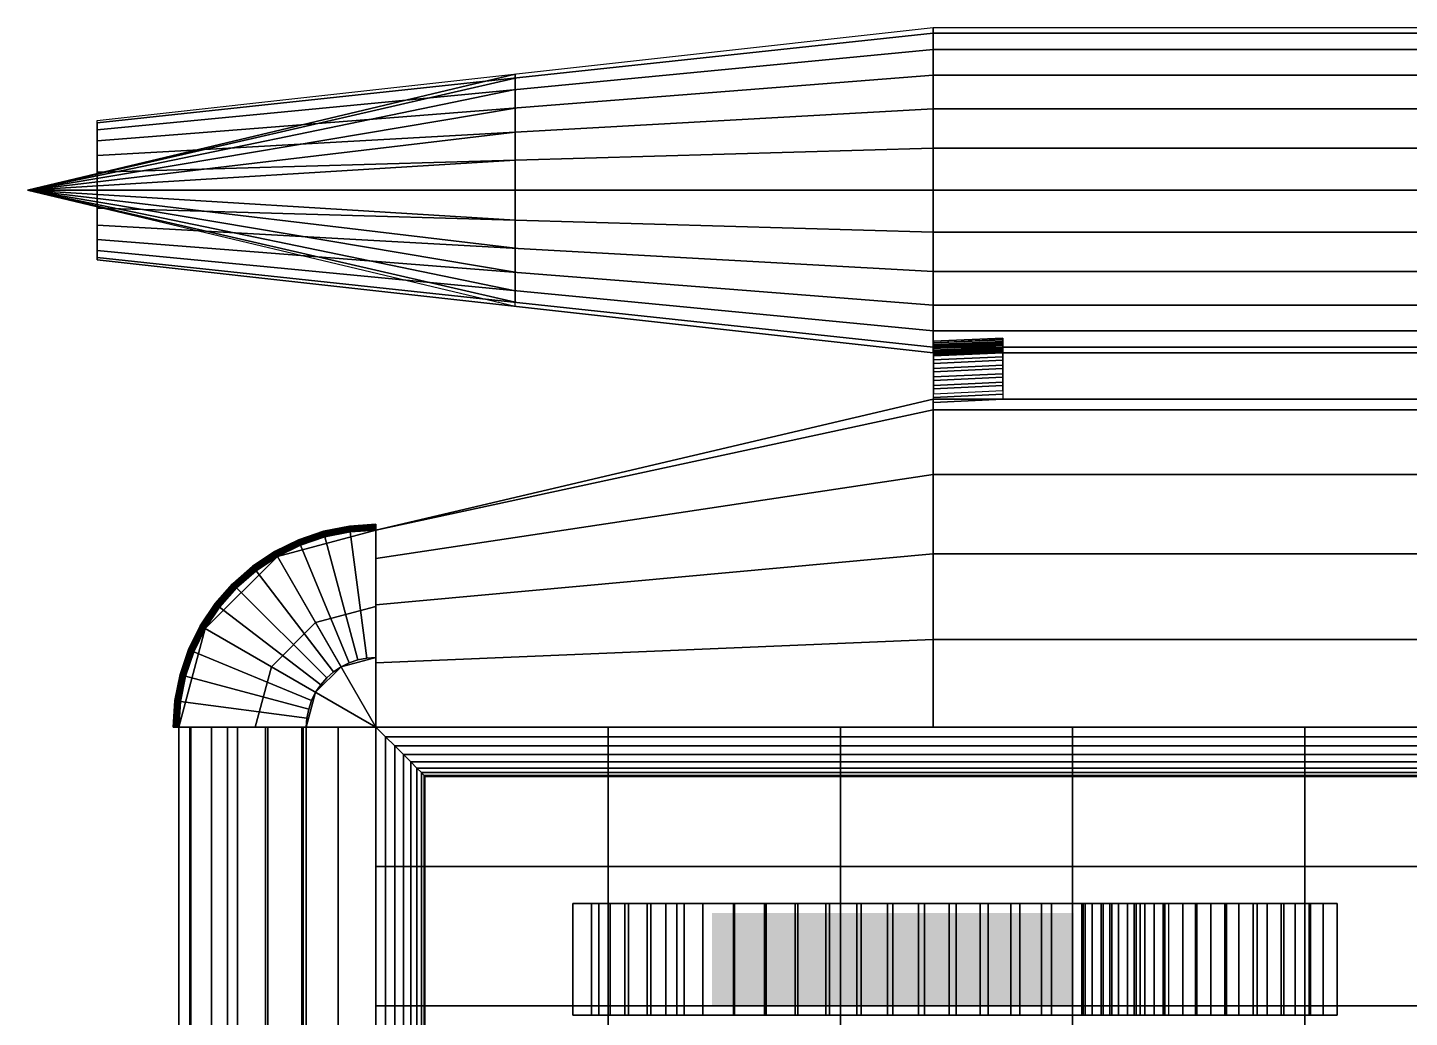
# Model space of a CAD drawing. Extents: x 21 to 175, y -6 to 102.
# Drawn here: x 21 to 80.5, y 59.5 to 102.1 of the extents above; entities that cross this region are included whole.
import ezdxf

# ---------------------------------------------------------------- set-up
doc = ezdxf.new("R2010")
doc.units = 0
for name, color, linetype in [('ARM', 10, 'CONTINUOUS'), ('BOTTOM', 5, 'CONTINUOUS'), ('CNR', 8, 'CONTINUOUS'), ('LIGHTS', 1, 'CONTINUOUS'), ('MENG1', 8, 'CONTINUOUS'), ('RAIL', 9, 'CONTINUOUS'), ('RBODY', 4, 'CONTINUOUS'), ('RBRACK', 10, 'CONTINUOUS'), ('RENG1', 1, 'CONTINUOUS'), ('RENG2', 8, 'CONTINUOUS'), ('RTBODY', 15, 'CONTINUOUS'), ('TOP', 5, 'CONTINUOUS')]:
    doc.layers.add(name, color=color, linetype=linetype)

msp = doc.modelspace()

# ---------------------------------------------------------------- linework, layer by layer
at = {"layer": 'ARM', "color": 1, "extrusion": (-2.23e-14, -1.06e-14, -1)}
msp.add_solid([(-66.049454, 63.999822, -10.443901), (-66.049454, 59.999822, -10.443901), (-50.473454, 63.999822, -10.443901), (-50.473454, 59.999822, -10.443901)], dxfattribs=at)
at = {"layer": 'ARM'}
for points, invisible_edges in [([(44.483939, 64.399822, 5.51737), (50.073454, 64.399822, 10.443901), (50.073454, 64.399822, 12.043901), (44.483939, 64.399822, 8.970432)], 1), ([(50.073454, 64.399822, 2.443901), (50.073454, 64.399822, 10.443901), (44.483939, 64.399822, 5.51737)], 3), ([(66.45086, 64.399822, 10.443901), (66.45086, 64.399822, 2.443901), (50.073454, 64.399822, 2.443901), (50.073454, 64.399822, 10.443901)], 5), ([(70.144011, 64.399822, 2.443901), (70.144011, 64.399822, 12.043901), (66.45086, 64.399822, 10.443901), (66.45086, 64.399822, 2.443901)], 5), ([(73.948435, 64.399822, 2.443901), (77.391936, 64.399822, 4.795976), (70.144011, 64.399822, 12.043901), (70.144011, 64.399822, 2.443901)], 4), ([(50.073454, 59.599822, 2.443901), (50.073454, 59.599822, 10.443901), (44.483939, 59.599822, 5.51737)], 3), ([(44.483939, 59.599822, 5.51737), (50.073454, 59.599822, 10.443901), (50.073454, 59.599822, 12.043901), (44.483939, 59.599822, 8.970432)], 1), ([(66.45086, 59.599822, 10.443901), (66.45086, 59.599822, 2.443901), (50.073454, 59.599822, 2.443901), (50.073454, 59.599822, 10.443901)], 5), ([(70.144011, 59.599822, 2.443901), (70.144011, 59.599822, 12.043901), (66.45086, 59.599822, 10.443901), (66.45086, 59.599822, 2.443901)], 5), ([(73.948435, 59.599822, 2.443901), (77.391936, 59.599822, 4.795976), (70.144011, 59.599822, 12.043901), (70.144011, 59.599822, 2.443901)], 4)]:
    msp.add_3dface(points, dxfattribs=dict(at, invisible_edges=invisible_edges))
at = {"layer": 'LIGHTS', "extrusion": (-2.4e-15, 1, 3.2e-15)}
msp.add_lwpolyline([(-33, 10.5), (-27.514719, 10.5, -0.414214), (-27.264719, 10.25), (-27.264719, 7.75, -0.414214), (-27.514719, 7.5), (-33, 7.5)], format="xyb", dxfattribs=at)

# ---------------------------------------------------------------- meshes
at = {"layer": 'ARM'}
mesh = msp.add_polymesh((2, 6), dxfattribs=at)
for k, corner in enumerate([(50.073454, 64.399822, 12.043901), (48.955551, 64.399822, 11.429207), (47.837648, 64.399822, 10.814513), (46.719745, 64.399822, 10.19982), (45.601842, 64.399822, 9.585126), (44.483939, 64.399822, 8.970432), (50.073454, 59.599822, 12.043901), (48.955551, 59.599822, 11.429207), (47.837648, 59.599822, 10.814513), (46.719745, 59.599822, 10.19982), (45.601842, 59.599822, 9.585126), (44.483939, 59.599822, 8.970432)]):
    mesh.set_mesh_vertex(divmod(k, 6), corner)
mesh = msp.add_polymesh((2, 6), dxfattribs=at)
for k, corner in enumerate([(44.483939, 59.599822, 8.970432), (44.483939, 59.599822, 8.27982), (44.483939, 59.599822, 7.589207), (44.483939, 59.599822, 6.898595), (44.483939, 59.599822, 6.207982), (44.483939, 59.599822, 5.51737), (44.483939, 64.399822, 8.970432), (44.483939, 64.399822, 8.27982), (44.483939, 64.399822, 7.589207), (44.483939, 64.399822, 6.898595), (44.483939, 64.399822, 6.207982), (44.483939, 64.399822, 5.51737)]):
    mesh.set_mesh_vertex(divmod(k, 6), corner)
mesh = msp.add_polymesh((2, 8), dxfattribs=at)
for k, corner in enumerate([(44.483939, 59.599822, 5.51737), (45.282441, 59.599822, 5.078303), (46.080944, 59.599822, 4.639236), (46.879446, 59.599822, 4.200169), (47.677948, 59.599822, 3.761102), (48.47645, 59.599822, 3.322035), (49.274952, 59.599822, 2.882968), (50.073454, 59.599822, 2.443901), (44.483939, 64.399822, 5.51737), (45.282441, 64.399822, 5.078303), (46.080944, 64.399822, 4.639236), (46.879446, 64.399822, 4.200169), (47.677948, 64.399822, 3.761102), (48.47645, 64.399822, 3.322035), (49.274952, 64.399822, 2.882968), (50.073454, 64.399822, 2.443901)]):
    mesh.set_mesh_vertex(divmod(k, 8), corner)
mesh = msp.add_polymesh((2, 13), dxfattribs=at)
for k, corner in enumerate([(50.073454, 59.599822, 10.443901), (51.438238, 59.599822, 10.443901), (52.803022, 59.599822, 10.443901), (54.167806, 59.599822, 10.443901), (55.53259, 59.599822, 10.443901), (56.897373, 59.599822, 10.443901), (58.262157, 59.599822, 10.443901), (59.626941, 59.599822, 10.443901), (60.991725, 59.599822, 10.443901), (62.356509, 59.599822, 10.443901), (63.721292, 59.599822, 10.443901), (65.086076, 59.599822, 10.443901), (66.45086, 59.599822, 10.443901), (50.073454, 64.399822, 10.443901), (51.438238, 64.399822, 10.443901), (52.803022, 64.399822, 10.443901), (54.167806, 64.399822, 10.443901), (55.53259, 64.399822, 10.443901), (56.897373, 64.399822, 10.443901), (58.262157, 64.399822, 10.443901), (59.626941, 64.399822, 10.443901), (60.991725, 64.399822, 10.443901), (62.356509, 64.399822, 10.443901), (63.721292, 64.399822, 10.443901), (65.086076, 64.399822, 10.443901), (66.45086, 64.399822, 10.443901)]):
    mesh.set_mesh_vertex(divmod(k, 13), corner)
mesh = msp.add_polymesh((2, 4), dxfattribs=at)
for k, corner in enumerate([(50.073454, 59.599822, 10.443901), (50.073454, 59.599822, 10.977234), (50.073454, 59.599822, 11.510568), (50.073454, 59.599822, 12.043901), (50.073454, 64.399822, 10.443901), (50.073454, 64.399822, 10.977234), (50.073454, 64.399822, 11.510568), (50.073454, 64.399822, 12.043901)]):
    mesh.set_mesh_vertex(divmod(k, 4), corner)
mesh = msp.add_polymesh((2, 19), dxfattribs=at)
for k, corner in enumerate([(50.073454, 59.599822, 2.443901), (51.399842, 59.599822, 2.443901), (52.72623, 59.599822, 2.443901), (54.052618, 59.599822, 2.443901), (55.379005, 59.599822, 2.443901), (56.705393, 59.599822, 2.443901), (58.031781, 59.599822, 2.443901), (59.358169, 59.599822, 2.443901), (60.684557, 59.599822, 2.443901), (62.010944, 59.599822, 2.443901), (63.337332, 59.599822, 2.443901), (64.66372, 59.599822, 2.443901), (65.990108, 59.599822, 2.443901), (67.316496, 59.599822, 2.443901), (68.642883, 59.599822, 2.443901), (69.969271, 59.599822, 2.443901), (71.295659, 59.599822, 2.443901), (72.622047, 59.599822, 2.443901), (73.948435, 59.599822, 2.443901), (50.073454, 64.399822, 2.443901), (51.399842, 64.399822, 2.443901), (52.72623, 64.399822, 2.443901), (54.052618, 64.399822, 2.443901), (55.379005, 64.399822, 2.443901), (56.705393, 64.399822, 2.443901), (58.031781, 64.399822, 2.443901), (59.358169, 64.399822, 2.443901), (60.684557, 64.399822, 2.443901), (62.010944, 64.399822, 2.443901), (63.337332, 64.399822, 2.443901), (64.66372, 64.399822, 2.443901), (65.990108, 64.399822, 2.443901), (67.316496, 64.399822, 2.443901), (68.642883, 64.399822, 2.443901), (69.969271, 64.399822, 2.443901), (71.295659, 64.399822, 2.443901), (72.622047, 64.399822, 2.443901), (73.948435, 64.399822, 2.443901)]):
    mesh.set_mesh_vertex(divmod(k, 19), corner)
at = {"layer": 'ARM', "color": 1}
mesh = msp.add_polymesh((2, 13), dxfattribs=at)
for k, corner in enumerate([(70.144011, 64.399822, 12.043901), (69.892549, 64.399822, 12.363911), (69.516183, 64.399822, 12.51879), (69.11232, 64.399822, 12.468454), (68.734604, 64.399822, 12.305148), (68.357007, 64.399822, 12.14156), (67.979411, 64.399822, 11.977972), (67.601814, 64.399822, 11.814384), (67.224217, 64.399822, 11.650796), (66.846744, 64.399822, 11.486929), (66.533805, 64.399822, 11.226721), (66.389384, 64.399822, 10.846219), (66.45086, 64.399822, 10.443901), (70.144011, 59.599822, 12.043901), (69.892549, 59.599822, 12.363911), (69.516183, 59.599822, 12.51879), (69.11232, 59.599822, 12.468454), (68.734604, 59.599822, 12.305148), (68.357007, 59.599822, 12.14156), (67.979411, 59.599822, 11.977972), (67.601814, 59.599822, 11.814384), (67.224217, 59.599822, 11.650796), (66.846744, 59.599822, 11.486929), (66.533805, 59.599822, 11.226721), (66.389384, 59.599822, 10.846219), (66.45086, 59.599822, 10.443901)]):
    mesh.set_mesh_vertex(divmod(k, 13), corner)
at = {"layer": 'ARM'}
mesh = msp.add_polymesh((2, 4), dxfattribs=at)
for k, corner in enumerate([(70.144011, 64.399822, 12.043901), (68.912961, 64.399822, 11.510568), (67.68191, 64.399822, 10.977234), (66.45086, 64.399822, 10.443901), (70.144011, 59.599822, 12.043901), (68.912961, 59.599822, 11.510568), (67.68191, 59.599822, 10.977234), (66.45086, 59.599822, 10.443901)]):
    mesh.set_mesh_vertex(divmod(k, 4), corner)
mesh = msp.add_polymesh((2, 13), dxfattribs=at)
for k, corner in enumerate([(70.144011, 64.399822, 12.043901), (70.748005, 64.399822, 11.439907), (71.351998, 64.399822, 10.835914), (71.955992, 64.399822, 10.23192), (72.559986, 64.399822, 9.627926), (73.16398, 64.399822, 9.023932), (73.767973, 64.399822, 8.419939), (74.371967, 64.399822, 7.815945), (74.975961, 64.399822, 7.211951), (75.579955, 64.399822, 6.607957), (76.183948, 64.399822, 6.003964), (76.787942, 64.399822, 5.39997), (77.391936, 64.399822, 4.795976), (70.144011, 59.599822, 12.043901), (70.748005, 59.599822, 11.439907), (71.351998, 59.599822, 10.835914), (71.955992, 59.599822, 10.23192), (72.559986, 59.599822, 9.627926), (73.16398, 59.599822, 9.023932), (73.767973, 59.599822, 8.419939), (74.371967, 59.599822, 7.815945), (74.975961, 59.599822, 7.211951), (75.579955, 59.599822, 6.607957), (76.183948, 59.599822, 6.003964), (76.787942, 59.599822, 5.39997), (77.391936, 59.599822, 4.795976)]):
    mesh.set_mesh_vertex(divmod(k, 13), corner)
mesh = msp.add_polymesh((2, 4), dxfattribs=at)
for k, corner in enumerate([(73.948435, 59.599822, 2.443901), (75.096268, 59.599822, 3.227926), (76.244102, 59.599822, 4.011951), (77.391936, 59.599822, 4.795976), (73.948435, 64.399822, 2.443901), (75.096268, 64.399822, 3.227926), (76.244102, 64.399822, 4.011951), (77.391936, 64.399822, 4.795976)]):
    mesh.set_mesh_vertex(divmod(k, 4), corner)
at = {"layer": 'BOTTOM'}
mesh = msp.add_polymesh((13, 9), dxfattribs=at)
for k, corner in enumerate([(156, 24), (156, 30), (156, 36), (156, 42), (156, 48), (156, 54), (156, 60), (156, 66), (156, 72), (146, 24), (146, 30), (146, 36), (146, 42), (146, 48), (146, 54), (146, 60), (146, 66), (146, 72), (136, 24), (136, 30), (136, 36), (136, 42), (136, 48), (136, 54), (136, 60), (136, 66), (136, 72), (126, 24), (126, 30), (126, 36), (126, 42), (126, 48), (126, 54), (126, 60), (126, 66), (126, 72), (116, 24), (116, 30), (116, 36), (116, 42), (116, 48), (116, 54), (116, 60), (116, 66), (116, 72), (106, 24), (106, 30), (106, 36), (106, 42), (106, 48), (106, 54), (106, 60), (106, 66), (106, 72), (96, 24), (96, 30), (96, 36), (96, 42), (96, 48), (96, 54), (96, 60), (96, 66), (96, 72), (86, 24), (86, 30), (86, 36), (86, 42), (86, 48), (86, 54), (86, 60), (86, 66), (86, 72), (76, 24), (76, 30), (76, 36), (76, 42), (76, 48), (76, 54), (76, 60), (76, 66), (76, 72), (66, 24), (66, 30), (66, 36), (66, 42), (66, 48), (66, 54), (66, 60), (66, 66), (66, 72), (56, 24), (56, 30), (56, 36), (56, 42), (56, 48), (56, 54), (56, 60), (56, 66), (56, 72), (46, 24), (46, 30), (46, 36), (46, 42), (46, 48), (46, 54), (46, 60), (46, 66), (46, 72), (36, 24), (36, 30), (36, 36), (36, 42), (36, 48), (36, 54), (36, 60), (36, 66), (36, 72)]):
    mesh.set_mesh_vertex(divmod(k, 9), corner)
at = {"layer": 'CNR'}
mesh = msp.add_polymesh((4, 10), dxfattribs=at)
for k, corner in enumerate([(36, 72, 18), (30.803848, 72, 16.348469), (27.514719, 72, 12), (27.514719, 72, 10.5), (33, 72, 10.5), (33, 72, 7.5), (27.514719, 72, 7.5), (27.514719, 72, 6), (30.803848, 72, 1.651531), (36, 72), (36, 72, 18), (31.5, 74.598076, 16.348469), (28.651531, 76.242641, 12), (28.651531, 76.242641, 10.5), (33.401924, 73.5, 10.5), (33.401924, 73.5, 7.5), (28.651531, 76.242641, 7.5), (28.651531, 76.242641, 6), (31.5, 74.598076, 1.651531), (36, 72), (36, 72, 18), (33.401924, 76.5, 16.348469), (31.757359, 79.348469, 12), (31.757359, 79.348469, 10.5), (34.5, 74.598076, 10.5), (34.5, 74.598076, 7.5), (31.757359, 79.348469, 7.5), (31.757359, 79.348469, 6), (33.401924, 76.5, 1.651531), (36, 72), (36, 72, 18), (36, 77.196152, 16.348469), (36, 80.485281, 12), (36, 80.485281, 10.5), (36, 75, 10.5), (36, 75, 7.5), (36, 80.485281, 7.5), (36, 80.485281, 6), (36, 77.196152, 1.651531), (36, 72)]):
    mesh.set_mesh_vertex(divmod(k, 10), corner)
at = {"layer": 'LIGHTS'}
mesh = msp.add_polymesh((5, 9), dxfattribs=at)
for k, corner in enumerate([(31.65819, 79.520235, 7.59781), (31.649106, 79.535969, 7.625), (31.641874, 79.548495, 7.654329), (31.636619, 79.557598, 7.685295), (31.633429, 79.563123, 7.717368), (31.632359, 79.564976, 7.75), (31.632359, 79.564976, 10.25), (31.633429, 79.563123, 10.282632), (31.636619, 79.557598, 10.314705), (32.676923, 80.022619, 7.59781), (32.66997, 80.039404, 7.625), (32.664435, 80.052766, 7.654329), (32.660412, 80.062478, 7.685295), (32.657971, 80.068372, 7.717368), (32.657153, 80.070348, 7.75), (32.657153, 80.070348, 10.25), (32.657971, 80.068372, 10.282632), (32.660412, 80.062478, 10.314705), (33.752514, 80.387733, 7.59781), (33.747812, 80.405281, 7.625), (33.744068, 80.419252, 7.654329), (33.741348, 80.429406, 7.685295), (33.739696, 80.435568, 7.717368), (33.739143, 80.437634, 7.75), (33.739143, 80.437634, 10.25), (33.739696, 80.435568, 10.282632), (33.741348, 80.429406, 10.314705), (34.86656, 80.60933, 7.59781), (34.864189, 80.627343, 7.625), (34.862301, 80.641683, 7.654329), (34.860929, 80.652104, 7.685295), (34.860096, 80.658429, 7.717368), (34.859817, 80.66055, 7.75), (34.859817, 80.66055, 10.25), (34.860096, 80.658429, 10.282632), (34.860929, 80.652104, 10.314705), (36, 80.68362, 7.59781), (36, 80.701788, 7.625), (36, 80.716251, 7.654329), (36, 80.726763, 7.685295), (36, 80.733143, 7.717368), (36, 80.735281, 7.75), (36, 80.735281, 10.25), (36, 80.733143, 10.282632), (36, 80.726763, 10.314705)]):
    mesh.set_mesh_vertex(divmod(k, 9), corner)
mesh = msp.add_polymesh((5, 9), dxfattribs=at)
for k, corner in enumerate([(31.636619, 79.557598, 10.314705), (31.641874, 79.548495, 10.345671), (31.649106, 79.535969, 10.375), (31.65819, 79.520235, 10.40219), (31.668971, 79.501562, 10.426777), (31.681264, 79.48027, 10.448338), (31.694859, 79.456722, 10.466506), (31.709524, 79.431323, 10.48097), (31.725007, 79.404505, 10.491481), (32.660412, 80.062478, 10.314705), (32.664435, 80.052766, 10.345671), (32.66997, 80.039404, 10.375), (32.676923, 80.022619, 10.40219), (32.685174, 80.002698, 10.426777), (32.694583, 79.979983, 10.448338), (32.704988, 79.954863, 10.466506), (32.716212, 79.927766, 10.48097), (32.728062, 79.899157, 10.491481), (33.741348, 80.429406, 10.314705), (33.744068, 80.419252, 10.345671), (33.747812, 80.405281, 10.375), (33.752514, 80.387733, 10.40219), (33.758094, 80.366906, 10.426777), (33.764458, 80.343157, 10.448338), (33.771495, 80.316893, 10.466506), (33.779086, 80.288563, 10.48097), (33.787101, 80.258652, 10.491481), (34.860929, 80.652104, 10.314705), (34.862301, 80.641683, 10.345671), (34.864189, 80.627343, 10.375), (34.86656, 80.60933, 10.40219), (34.869375, 80.587953, 10.426777), (34.872584, 80.563577, 10.448338), (34.876133, 80.536619, 10.466506), (34.879961, 80.507541, 10.48097), (34.884003, 80.47684, 10.491481), (36, 80.726763, 10.314705), (36, 80.716251, 10.345671), (36, 80.701788, 10.375), (36, 80.68362, 10.40219), (36, 80.662058, 10.426777), (36, 80.637472, 10.448338), (36, 80.610281, 10.466506), (36, 80.580952, 10.48097), (36, 80.549986, 10.491481)]):
    mesh.set_mesh_vertex(divmod(k, 9), corner)
mesh = msp.add_polymesh((5, 9), dxfattribs=at)
for k, corner in enumerate([(34.5, 74.598076, 7.5), (31.757359, 79.348469, 7.5), (31.741044, 79.376729, 7.502139), (31.725007, 79.404505, 7.508519), (31.709524, 79.431323, 7.51903), (31.694859, 79.456722, 7.533494), (31.681264, 79.48027, 7.551662), (31.668971, 79.501562, 7.573223), (31.65819, 79.520235, 7.59781), (34.85195, 74.771639, 7.5), (32.752823, 79.839378, 7.5), (32.740336, 79.869525, 7.502139), (32.728062, 79.899157, 7.508519), (32.716212, 79.927766, 7.51903), (32.704988, 79.954863, 7.533494), (32.694583, 79.979983, 7.551662), (32.685174, 80.002698, 7.573223), (32.676923, 80.022619, 7.59781), (35.223543, 74.897777, 7.5), (33.803848, 80.196152, 7.5), (33.795402, 80.227672, 7.502139), (33.787101, 80.258652, 7.508519), (33.779086, 80.288563, 7.51903), (33.771495, 80.316893, 7.533494), (33.764458, 80.343157, 7.551662), (33.758094, 80.366906, 7.573223), (33.752514, 80.387733, 7.59781), (35.608421, 74.974335, 7.5), (34.892449, 80.412689, 7.5), (34.888189, 80.445041, 7.502139), (34.884003, 80.47684, 7.508519), (34.879961, 80.507541, 7.51903), (34.876133, 80.536619, 7.533494), (34.872584, 80.563577, 7.551662), (34.869375, 80.587953, 7.573223), (34.86656, 80.60933, 7.59781), (36, 75, 7.5), (36, 80.485281, 7.5), (36, 80.517913, 7.502139), (36, 80.549986, 7.508519), (36, 80.580952, 7.51903), (36, 80.610281, 7.533494), (36, 80.637472, 7.551662), (36, 80.662058, 7.573223), (36, 80.68362, 7.59781)]):
    mesh.set_mesh_vertex(divmod(k, 9), corner)
mesh = msp.add_polymesh((5, 4), dxfattribs=at)
for k, corner in enumerate([(31.725007, 79.404505, 10.491481), (31.741044, 79.376729, 10.497861), (31.757359, 79.348469, 10.5), (34.5, 74.598076, 10.5), (32.728062, 79.899157, 10.491481), (32.740336, 79.869525, 10.497861), (32.752823, 79.839378, 10.5), (34.85195, 74.771639, 10.5), (33.787101, 80.258652, 10.491481), (33.795402, 80.227672, 10.497861), (33.803848, 80.196152, 10.5), (35.223543, 74.897777, 10.5), (34.884003, 80.47684, 10.491481), (34.888189, 80.445041, 10.497861), (34.892449, 80.412689, 10.5), (35.608421, 74.974335, 10.5), (36, 80.549986, 10.491481), (36, 80.517913, 10.497861), (36, 80.485281, 10.5), (36, 75, 10.5)]):
    mesh.set_mesh_vertex(divmod(k, 4), corner)
mesh = msp.add_polymesh((9, 9), dxfattribs=at)
for k, corner in enumerate([(27.31638, 72, 7.59781), (27.298212, 72, 7.625), (27.283749, 72, 7.654329), (27.273237, 72, 7.685295), (27.266857, 72, 7.717368), (27.264719, 72, 7.75), (27.264719, 72, 10.25), (27.266857, 72, 10.282632), (27.273237, 72, 10.314705), (27.39067, 73.13344, 7.59781), (27.372657, 73.135811, 7.625), (27.358317, 73.137699, 7.654329), (27.347896, 73.139071, 7.685295), (27.341571, 73.139904, 7.717368), (27.33945, 73.140183, 7.75), (27.33945, 73.140183, 10.25), (27.341571, 73.139904, 10.282632), (27.347896, 73.139071, 10.314705), (27.612267, 74.247486, 7.59781), (27.594719, 74.252188, 7.625), (27.580748, 74.255932, 7.654329), (27.570594, 74.258652, 7.685295), (27.564432, 74.260304, 7.717368), (27.562366, 74.260857, 7.75), (27.562366, 74.260857, 10.25), (27.564432, 74.260304, 10.282632), (27.570594, 74.258652, 10.314705), (27.977381, 75.323077, 7.59781), (27.960596, 75.33003, 7.625), (27.947234, 75.335565, 7.654329), (27.937522, 75.339588, 7.685295), (27.931628, 75.342029, 7.717368), (27.929652, 75.342847, 7.75), (27.929652, 75.342847, 10.25), (27.931628, 75.342029, 10.282632), (27.937522, 75.339588, 10.314705), (28.479765, 76.34181, 7.59781), (28.464031, 76.350894, 7.625), (28.451505, 76.358126, 7.654329), (28.442402, 76.363381, 7.685295), (28.436877, 76.366571, 7.717368), (28.435024, 76.367641, 7.75), (28.435024, 76.367641, 10.25), (28.436877, 76.366571, 10.282632), (28.442402, 76.363381, 10.314705), (29.110821, 77.286253, 7.59781), (29.096408, 77.297313, 7.625), (29.084933, 77.306118, 7.654329), (29.076594, 77.312517, 7.685295), (29.071532, 77.3164, 7.717368), (29.069835, 77.317702, 7.75), (29.069835, 77.317702, 10.25), (29.071532, 77.3164, 10.282632), (29.076594, 77.312517, 10.314705), (29.859754, 78.140246, 7.59781), (29.846907, 78.153093, 7.625), (29.83668, 78.16332, 7.654329), (29.829247, 78.170753, 7.685295), (29.824736, 78.175264, 7.717368), (29.823223, 78.176777, 7.75), (29.823223, 78.176777, 10.25), (29.824736, 78.175264, 10.282632), (29.829247, 78.170753, 10.314705), (30.713747, 78.889179, 7.59781), (30.702687, 78.903592, 7.625), (30.693882, 78.915067, 7.654329), (30.687483, 78.923406, 7.685295), (30.6836, 78.928468, 7.717368), (30.682298, 78.930165, 7.75), (30.682298, 78.930165, 10.25), (30.6836, 78.928468, 10.282632), (30.687483, 78.923406, 10.314705), (31.65819, 79.520235, 7.59781), (31.649106, 79.535969, 7.625), (31.641874, 79.548495, 7.654329), (31.636619, 79.557598, 7.685295), (31.633429, 79.563123, 7.717368), (31.632359, 79.564976, 7.75), (31.632359, 79.564976, 10.25), (31.633429, 79.563123, 10.282632), (31.636619, 79.557598, 10.314705)]):
    mesh.set_mesh_vertex(divmod(k, 9), corner)
mesh = msp.add_polymesh((9, 9), dxfattribs=at)
for k, corner in enumerate([(27.273237, 72, 10.314705), (27.283749, 72, 10.345671), (27.298212, 72, 10.375), (27.31638, 72, 10.40219), (27.337942, 72, 10.426777), (27.362528, 72, 10.448338), (27.389719, 72, 10.466506), (27.419048, 72, 10.48097), (27.450014, 72, 10.491481), (27.347896, 73.139071, 10.314705), (27.358317, 73.137699, 10.345671), (27.372657, 73.135811, 10.375), (27.39067, 73.13344, 10.40219), (27.412047, 73.130625, 10.426777), (27.436423, 73.127416, 10.448338), (27.463381, 73.123867, 10.466506), (27.492459, 73.120039, 10.48097), (27.52316, 73.115997, 10.491481), (27.570594, 74.258652, 10.314705), (27.580748, 74.255932, 10.345671), (27.594719, 74.252188, 10.375), (27.612267, 74.247486, 10.40219), (27.633094, 74.241906, 10.426777), (27.656843, 74.235542, 10.448338), (27.683107, 74.228505, 10.466506), (27.711437, 74.220914, 10.48097), (27.741348, 74.212899, 10.491481), (27.937522, 75.339588, 10.314705), (27.947234, 75.335565, 10.345671), (27.960596, 75.33003, 10.375), (27.977381, 75.323077, 10.40219), (27.997302, 75.314826, 10.426777), (28.020017, 75.305417, 10.448338), (28.045137, 75.295012, 10.466506), (28.072234, 75.283788, 10.48097), (28.100843, 75.271938, 10.491481), (28.442402, 76.363381, 10.314705), (28.451505, 76.358126, 10.345671), (28.464031, 76.350894, 10.375), (28.479765, 76.34181, 10.40219), (28.498438, 76.331029, 10.426777), (28.51973, 76.318736, 10.448338), (28.543278, 76.305141, 10.466506), (28.568677, 76.290476, 10.48097), (28.595495, 76.274993, 10.491481), (29.076594, 77.312517, 10.314705), (29.084933, 77.306118, 10.345671), (29.096408, 77.297313, 10.375), (29.110821, 77.286253, 10.40219), (29.127927, 77.273127, 10.426777), (29.147433, 77.25816, 10.448338), (29.169005, 77.241607, 10.466506), (29.192273, 77.223753, 10.48097), (29.21684, 77.204902, 10.491481), (29.829247, 78.170753, 10.314705), (29.83668, 78.16332, 10.345671), (29.846907, 78.153093, 10.375), (29.859754, 78.140246, 10.40219), (29.875, 78.125, 10.426777), (29.892385, 78.107615, 10.448338), (29.911612, 78.088388, 10.466506), (29.93235, 78.06765, 10.48097), (29.954247, 78.045753, 10.491481), (30.687483, 78.923406, 10.314705), (30.693882, 78.915067, 10.345671), (30.702687, 78.903592, 10.375), (30.713747, 78.889179, 10.40219), (30.726873, 78.872073, 10.426777), (30.74184, 78.852567, 10.448338), (30.758393, 78.830995, 10.466506), (30.776247, 78.807727, 10.48097), (30.795098, 78.78316, 10.491481), (31.636619, 79.557598, 10.314705), (31.641874, 79.548495, 10.345671), (31.649106, 79.535969, 10.375), (31.65819, 79.520235, 10.40219), (31.668971, 79.501562, 10.426777), (31.681264, 79.48027, 10.448338), (31.694859, 79.456722, 10.466506), (31.709524, 79.431323, 10.48097), (31.725007, 79.404505, 10.491481)]):
    mesh.set_mesh_vertex(divmod(k, 9), corner)
mesh = msp.add_polymesh((9, 9), dxfattribs=at)
for k, corner in enumerate([(33, 72, 7.5), (27.514719, 72, 7.5), (27.482087, 72, 7.502139), (27.450014, 72, 7.508519), (27.419048, 72, 7.51903), (27.389719, 72, 7.533494), (27.362528, 72, 7.551662), (27.337942, 72, 7.573223), (27.31638, 72, 7.59781), (33.025665, 72.391579, 7.5), (27.587311, 73.107551, 7.5), (27.554959, 73.111811, 7.502139), (27.52316, 73.115997, 7.508519), (27.492459, 73.120039, 7.51903), (27.463381, 73.123867, 7.533494), (27.436423, 73.127416, 7.551662), (27.412047, 73.130625, 7.573223), (27.39067, 73.13344, 7.59781), (33.102223, 72.776457, 7.5), (27.803848, 74.196152, 7.5), (27.772328, 74.204598, 7.502139), (27.741348, 74.212899, 7.508519), (27.711437, 74.220914, 7.51903), (27.683107, 74.228505, 7.533494), (27.656843, 74.235542, 7.551662), (27.633094, 74.241906, 7.573223), (27.612267, 74.247486, 7.59781), (33.228361, 73.14805, 7.5), (28.160622, 75.247177, 7.5), (28.130475, 75.259664, 7.502139), (28.100843, 75.271938, 7.508519), (28.072234, 75.283788, 7.51903), (28.045137, 75.295012, 7.533494), (28.020017, 75.305417, 7.551662), (27.997302, 75.314826, 7.573223), (27.977381, 75.323077, 7.59781), (33.401924, 73.5, 7.5), (28.651531, 76.242641, 7.5), (28.623271, 76.258956, 7.502139), (28.595495, 76.274993, 7.508519), (28.568677, 76.290476, 7.51903), (28.543278, 76.305141, 7.533494), (28.51973, 76.318736, 7.551662), (28.498438, 76.331029, 7.573223), (28.479765, 76.34181, 7.59781), (33.61994, 73.826284, 7.5), (29.268174, 77.165512, 7.5), (29.242285, 77.185377, 7.502139), (29.21684, 77.204902, 7.508519), (29.192273, 77.223753, 7.51903), (29.169005, 77.241607, 7.533494), (29.147433, 77.25816, 7.551662), (29.127927, 77.273127, 7.573223), (29.110821, 77.286253, 7.59781), (33.87868, 74.12132, 7.5), (30, 78, 7.5), (29.976926, 78.023074, 7.502139), (29.954247, 78.045753, 7.508519), (29.93235, 78.06765, 7.51903), (29.911612, 78.088388, 7.533494), (29.892385, 78.107615, 7.551662), (29.875, 78.125, 7.573223), (29.859754, 78.140246, 7.59781), (34.173716, 74.38006, 7.5), (30.834488, 78.731826, 7.5), (30.814623, 78.757715, 7.502139), (30.795098, 78.78316, 7.508519), (30.776247, 78.807727, 7.51903), (30.758393, 78.830995, 7.533494), (30.74184, 78.852567, 7.551662), (30.726873, 78.872073, 7.573223), (30.713747, 78.889179, 7.59781), (34.5, 74.598076, 7.5), (31.757359, 79.348469, 7.5), (31.741044, 79.376729, 7.502139), (31.725007, 79.404505, 7.508519), (31.709524, 79.431323, 7.51903), (31.694859, 79.456722, 7.533494), (31.681264, 79.48027, 7.551662), (31.668971, 79.501562, 7.573223), (31.65819, 79.520235, 7.59781)]):
    mesh.set_mesh_vertex(divmod(k, 9), corner)
mesh = msp.add_polymesh((9, 4), dxfattribs=at)
for k, corner in enumerate([(27.450014, 72, 10.491481), (27.482087, 72, 10.497861), (27.514719, 72, 10.5), (33, 72, 10.5), (27.52316, 73.115997, 10.491481), (27.554959, 73.111811, 10.497861), (27.587311, 73.107551, 10.5), (33.025665, 72.391579, 10.5), (27.741348, 74.212899, 10.491481), (27.772328, 74.204598, 10.497861), (27.803848, 74.196152, 10.5), (33.102223, 72.776457, 10.5), (28.100843, 75.271938, 10.491481), (28.130475, 75.259664, 10.497861), (28.160622, 75.247177, 10.5), (33.228361, 73.14805, 10.5), (28.595495, 76.274993, 10.491481), (28.623271, 76.258956, 10.497861), (28.651531, 76.242641, 10.5), (33.401924, 73.5, 10.5), (29.21684, 77.204902, 10.491481), (29.242285, 77.185377, 10.497861), (29.268174, 77.165512, 10.5), (33.61994, 73.826284, 10.5), (29.954247, 78.045753, 10.491481), (29.976926, 78.023074, 10.497861), (30, 78, 10.5), (33.87868, 74.12132, 10.5), (30.795098, 78.78316, 10.491481), (30.814623, 78.757715, 10.497861), (30.834488, 78.731826, 10.5), (34.173716, 74.38006, 10.5), (31.725007, 79.404505, 10.491481), (31.741044, 79.376729, 10.497861), (31.757359, 79.348469, 10.5), (34.5, 74.598076, 10.5)]):
    mesh.set_mesh_vertex(divmod(k, 4), corner)
at = {"layer": 'MENG1'}
mesh = msp.add_polymesh((2, 24), dxfattribs=dict(at, n_close=True))
for k, corner in enumerate([(120, 102.124491, 9), (120, 101.885971, 10.811733), (120, 101.186668, 12.5), (120, 100.074238, 13.949747), (120, 98.624491, 15.062178), (120, 96.936224, 15.761481), (120, 95.124491, 16), (120, 93.312757, 15.761481), (120, 91.624491, 15.062178), (120, 90.174743, 13.949747), (120, 89.062313, 12.5), (120, 88.36301, 10.811733), (120, 88.124491, 9), (120, 88.36301, 7.188267), (120, 89.062313, 5.5), (120, 90.174743, 4.050253), (120, 91.624491, 2.937822), (120, 93.312757, 2.238519), (120, 95.124491, 2), (120, 96.936224, 2.238519), (120, 98.624491, 2.937822), (120, 100.074238, 4.050253), (120, 101.186668, 5.5), (120, 101.885971, 7.188267), (60, 102.124491, 9), (60, 101.885971, 10.811733), (60, 101.186668, 12.5), (60, 100.074238, 13.949747), (60, 98.624491, 15.062178), (60, 96.936224, 15.761481), (60, 95.124491, 16), (60, 93.312757, 15.761481), (60, 91.624491, 15.062178), (60, 90.174743, 13.949747), (60, 89.062313, 12.5), (60, 88.36301, 10.811733), (60, 88.124491, 9), (60, 88.36301, 7.188267), (60, 89.062313, 5.5), (60, 90.174743, 4.050253), (60, 91.624491, 2.937822), (60, 93.312757, 2.238519), (60, 95.124491, 2), (60, 96.936224, 2.238519), (60, 98.624491, 2.937822), (60, 100.074238, 4.050253), (60, 101.186668, 5.5), (60, 101.885971, 7.188267)]):
    mesh.set_mesh_vertex(divmod(k, 24), corner)
at = {"layer": 'RAIL'}
mesh = msp.add_polymesh((2, 9), dxfattribs=at)
for k, corner in enumerate([(153.87868, 69.87868, 15), (153.91944, 69.91944, 15.585271), (154.040156, 70.040156, 16.14805), (154.236187, 70.236187, 16.666711), (154.5, 70.5, 17.12132), (154.821458, 70.821458, 17.494409), (155.188206, 71.188206, 17.771639), (155.586151, 71.586151, 17.942356), (156, 72, 18), (38.12132, 69.87868, 15), (38.08056, 69.91944, 15.585271), (37.959844, 70.040156, 16.14805), (37.763813, 70.236187, 16.666711), (37.5, 70.5, 17.12132), (37.178542, 70.821458, 17.494409), (36.811794, 71.188206, 17.771639), (36.413849, 71.586151, 17.942356), (36, 72, 18)]):
    mesh.set_mesh_vertex(divmod(k, 9), corner)
mesh = msp.add_polymesh((2, 9), dxfattribs=at)
for k, corner in enumerate([(36, 24, 18), (36.413849, 24.413849, 17.942356), (36.811794, 24.811794, 17.771639), (37.178542, 25.178542, 17.494409), (37.5, 25.5, 17.12132), (37.763813, 25.763813, 16.666711), (37.959844, 25.959844, 16.14805), (38.08056, 26.08056, 15.585271), (38.12132, 26.12132, 15), (36, 72, 18), (36.413849, 71.586151, 17.942356), (36.811794, 71.188206, 17.771639), (37.178542, 70.821458, 17.494409), (37.5, 70.5, 17.12132), (37.763813, 70.236187, 16.666711), (37.959844, 70.040156, 16.14805), (38.08056, 69.91944, 15.585271), (38.12132, 69.87868, 15)]):
    mesh.set_mesh_vertex(divmod(k, 9), corner)
at = {"layer": 'RBODY'}
mesh = msp.add_polymesh((2, 25), dxfattribs=at)
for k, corner in enumerate([(36, 72), (34.378575, 72, 0.147261), (32.810211, 72, 0.584226), (31.346233, 72, 1.296595), (30.034547, 72, 2.261056), (28.918079, 72, 3.446047), (28.033365, 72, 4.812789), (27.514719, 72, 6.33365), (27.978695, 72, 7.5), (29.609021, 72, 7.5), (31.239347, 72, 7.5), (32.869674, 72, 7.5), (33, 72, 9), (32.869674, 72, 10.5), (31.239347, 72, 10.5), (29.609021, 72, 10.5), (27.978695, 72, 10.5), (27.514719, 72, 11.66635), (28.033365, 72, 13.187211), (28.918079, 72, 14.553953), (30.034547, 72, 15.738944), (31.346233, 72, 16.703405), (32.810211, 72, 17.415774), (34.378575, 72, 17.852739), (36, 72, 18), (36, 24), (34.378575, 24, 0.147261), (32.810211, 24, 0.584226), (31.346233, 24, 1.296595), (30.034547, 24, 2.261056), (28.918079, 24, 3.446047), (28.033365, 24, 4.812789), (27.514719, 24, 6.33365), (27.978695, 24, 7.5), (29.609021, 24, 7.5), (31.239347, 24, 7.5), (32.869674, 24, 7.5), (33, 24, 9), (32.869674, 24, 10.5), (31.239347, 24, 10.5), (29.609021, 24, 10.5), (27.978695, 24, 10.5), (27.514719, 24, 11.66635), (28.033365, 24, 13.187211), (28.918079, 24, 14.553953), (30.034547, 24, 15.738944), (31.346233, 24, 16.703405), (32.810211, 24, 17.415774), (34.378575, 24, 17.852739), (36, 24, 18)]):
    mesh.set_mesh_vertex(divmod(k, 25), corner)
at = {"layer": 'RBRACK'}
mesh = msp.add_polymesh((2, 48), dxfattribs=dict(at, n_close=True))
for k, corner in enumerate([(63, 86.49015, 6), (63, 86.855809, 6), (63, 87.221468, 6), (63, 87.587128, 6), (63, 87.952787, 6), (63, 88.318446, 6), (63, 88.684105, 6), (63, 88.696916, 6.227585), (63, 88.560926, 6.566972), (63, 88.442843, 6.912996), (63, 88.342988, 7.264713), (63, 88.261633, 7.621165), (63, 88.199001, 7.981378), (63, 88.155262, 8.34437), (63, 88.130536, 8.709151), (63, 88.124889, 9.074725), (63, 88.138339, 9.440095), (63, 88.170847, 9.804264), (63, 88.222325, 10.16624), (63, 88.292633, 10.525034), (63, 88.381579, 10.879667), (63, 88.488921, 11.229173), (63, 88.614364, 11.572597), (63, 88.757568, 11.909003), (63, 88.534653, 12), (63, 88.168994, 12), (63, 87.803335, 12), (63, 87.437676, 12), (63, 87.072016, 12), (63, 86.706357, 12), (63, 86.340698, 12), (63, 86.124491, 11.850548), (63, 86.124491, 11.484889), (63, 86.124491, 11.119229), (63, 86.124491, 10.75357), (63, 86.124491, 10.387911), (63, 86.124491, 10.022252), (63, 86.124491, 9.656592), (63, 86.124491, 9.290933), (63, 86.124491, 8.925274), (63, 86.124491, 8.559615), (63, 86.124491, 8.193955), (63, 86.124491, 7.828296), (63, 86.124491, 7.462637), (63, 86.124491, 7.096978), (63, 86.124491, 6.731318), (63, 86.124491, 6.365659), (63, 86.124491, 6), (60.003307, 86.349325, 6), (60.003307, 86.714984, 6), (60.003307, 87.080643, 6), (60.003307, 87.446303, 6), (60.003307, 87.811962, 6), (60.003307, 88.177621, 6), (60.003307, 88.54328, 6), (60.003307, 88.556091, 6.227585), (60.003307, 88.420102, 6.566972), (60.003307, 88.302018, 6.912996), (60.003307, 88.202163, 7.264713), (60.003307, 88.120808, 7.621165), (60.003307, 88.058176, 7.981378), (60.003307, 88.014437, 8.34437), (60.003307, 87.989711, 8.709151), (60.003307, 87.984065, 9.074725), (60.003307, 87.997514, 9.440095), (60.003307, 88.030022, 9.804264), (60.003307, 88.0815, 10.16624), (60.003307, 88.151809, 10.525034), (60.003307, 88.240755, 10.879667), (60.003307, 88.348096, 11.229173), (60.003307, 88.473539, 11.572597), (60.003307, 88.616743, 11.909003), (60.003307, 88.393828, 12), (60.003307, 88.028169, 12), (60.003307, 87.66251, 12), (60.003307, 87.296851, 12), (60.003307, 86.931191, 12), (60.003307, 86.565532, 12), (60.003307, 86.199873, 12), (60.003307, 85.983666, 11.850548), (60.003307, 85.983666, 11.484889), (60.003307, 85.983666, 11.119229), (60.003307, 85.983666, 10.75357), (60.003307, 85.983666, 10.387911), (60.003307, 85.983666, 10.022252), (60.003307, 85.983666, 9.656592), (60.003307, 85.983666, 9.290933), (60.003307, 85.983666, 8.925274), (60.003307, 85.983666, 8.559615), (60.003307, 85.983666, 8.193955), (60.003307, 85.983666, 7.828296), (60.003307, 85.983666, 7.462637), (60.003307, 85.983666, 7.096978), (60.003307, 85.983666, 6.731318), (60.003307, 85.983666, 6.365659), (60.003307, 85.983666, 6)]):
    mesh.set_mesh_vertex(divmod(k, 48), corner)
at = {"layer": 'RENG1'}
mesh = msp.add_polymesh((2, 24), dxfattribs=dict(at, n_close=True))
for k, corner in enumerate([(42, 90.124491, 9), (42, 90.294861, 10.294095), (42, 90.794363, 11.5), (42, 91.588957, 12.535534), (42, 92.624491, 13.330127), (42, 93.830395, 13.829629), (42, 95.124491, 14), (42, 96.418586, 13.829629), (42, 97.624491, 13.330127), (42, 98.660024, 12.535534), (42, 99.454618, 11.5), (42, 99.95412, 10.294095), (42, 100.124491, 9), (42, 99.95412, 7.705905), (42, 99.454618, 6.5), (42, 98.660024, 5.464466), (42, 97.624491, 4.669873), (42, 96.418586, 4.170371), (42, 95.124491, 4), (42, 93.830395, 4.170371), (42, 92.624491, 4.669873), (42, 91.588957, 5.464466), (42, 90.794363, 6.5), (42, 90.294861, 7.705905), (21, 95.124491, 9), (21, 95.124491, 9), (21, 95.124491, 9), (21, 95.124491, 9), (21, 95.124491, 9), (21, 95.124491, 9), (21, 95.124491, 9), (21, 95.124491, 9), (21, 95.124491, 9), (21, 95.124491, 9), (21, 95.124491, 9), (21, 95.124491, 9), (21, 95.124491, 9), (21, 95.124491, 9), (21, 95.124491, 9), (21, 95.124491, 9), (21, 95.124491, 9), (21, 95.124491, 9), (21, 95.124491, 9), (21, 95.124491, 9), (21, 95.124491, 9), (21, 95.124491, 9), (21, 95.124491, 9), (21, 95.124491, 9)]):
    mesh.set_mesh_vertex(divmod(k, 24), corner)
at = {"layer": 'RENG2'}
mesh = msp.add_polymesh((2, 24), dxfattribs=dict(at, n_close=True))
for k, corner in enumerate([(60, 102.124491, 9), (60, 101.885971, 10.811733), (60, 101.186668, 12.5), (60, 100.074238, 13.949747), (60, 98.624491, 15.062178), (60, 96.936224, 15.761481), (60, 95.124491, 16), (60, 93.312757, 15.761481), (60, 91.624491, 15.062178), (60, 90.174743, 13.949747), (60, 89.062313, 12.5), (60, 88.36301, 10.811733), (60, 88.124491, 9), (60, 88.36301, 7.188267), (60, 89.062313, 5.5), (60, 90.174743, 4.050253), (60, 91.624491, 2.937822), (60, 93.312757, 2.238519), (60, 95.124491, 2), (60, 96.936224, 2.238519), (60, 98.624491, 2.937822), (60, 100.074238, 4.050253), (60, 101.186668, 5.5), (60, 101.885971, 7.188267), (24, 98.124491, 9), (24, 98.022268, 9.776457), (24, 97.722567, 10.5), (24, 97.245811, 11.12132), (24, 96.624491, 11.598076), (24, 95.900948, 11.897777), (24, 95.124491, 12), (24, 94.348033, 11.897777), (24, 93.624491, 11.598076), (24, 93.00317, 11.12132), (24, 92.526414, 10.5), (24, 92.226713, 9.776457), (24, 92.124491, 9), (24, 92.226713, 8.223543), (24, 92.526414, 7.5), (24, 93.00317, 6.87868), (24, 93.624491, 6.401924), (24, 94.348033, 6.102223), (24, 95.124491, 6), (24, 95.900948, 6.102223), (24, 96.624491, 6.401924), (24, 97.245811, 6.87868), (24, 97.722567, 7.5), (24, 98.022268, 8.223543)]):
    mesh.set_mesh_vertex(divmod(k, 24), corner)
at = {"layer": 'RTBODY'}
mesh = msp.add_polymesh((2, 11), dxfattribs=at)
for k, corner in enumerate([(60, 72), (60, 75.779399, 0.288311), (60, 79.464878, 1.16789), (60, 82.878607, 2.80465), (60, 85.663556, 5.353722), (60, 86.124491, 9), (60, 85.663556, 12.646278), (60, 82.878607, 15.19535), (60, 79.464878, 16.83211), (60, 75.779399, 17.711689), (60, 72, 18), (36, 72), (36, 74.770017, 0.436881), (36, 77.271108, 1.70511), (36, 79.260455, 3.681561), (36, 80.485281, 6.184273), (36, 80.485281, 9), (36, 80.485281, 11.815727), (36, 79.260455, 14.318439), (36, 77.271108, 16.29489), (36, 74.770017, 17.563119), (36, 72, 18)]):
    mesh.set_mesh_vertex(divmod(k, 11), corner)
mesh = msp.add_polymesh((2, 11), dxfattribs=at)
for k, corner in enumerate([(156, 72), (156, 75.779399, 0.288311), (156, 79.464878, 1.16789), (156, 82.878607, 2.80465), (156, 85.663556, 5.353722), (156, 86.124491, 9), (156, 85.663556, 12.646278), (156, 82.878607, 15.19535), (156, 79.464878, 16.83211), (156, 75.779399, 17.711689), (156, 72, 18), (60, 72), (60, 75.779399, 0.288311), (60, 79.464878, 1.16789), (60, 82.878607, 2.80465), (60, 85.663556, 5.353722), (60, 86.124491, 9), (60, 85.663556, 12.646278), (60, 82.878607, 15.19535), (60, 79.464878, 16.83211), (60, 75.779399, 17.711689), (60, 72, 18)]):
    mesh.set_mesh_vertex(divmod(k, 11), corner)
at = {"layer": 'TOP'}
mesh = msp.add_polymesh((13, 9), dxfattribs=at)
for k, corner in enumerate([(156, 24, 3), (156, 30, 3), (156, 36, 3), (156, 42, 3), (156, 48, 3), (156, 54, 3), (156, 60, 3), (156, 66, 3), (156, 72, 3), (146, 24, 3), (146, 30, 3), (146, 36, 3), (146, 42, 3), (146, 48, 3), (146, 54, 3), (146, 60, 3), (146, 66, 3), (146, 72, 3), (136, 24, 3), (136, 30, 3), (136, 36, 3), (136, 42, 3), (136, 48, 3), (136, 54, 3), (136, 60, 3), (136, 66, 3), (136, 72, 3), (126, 24, 3), (126, 30, 3), (126, 36, 3), (126, 42, 3), (126, 48, 3), (126, 54, 3), (126, 60, 3), (126, 66, 3), (126, 72, 3), (116, 24, 3), (116, 30, 3), (116, 36, 3), (116, 42, 3), (116, 48, 3), (116, 54, 3), (116, 60, 3), (116, 66, 3), (116, 72, 3), (106, 24, 3), (106, 30, 3), (106, 36, 3), (106, 42, 3), (106, 48, 3), (106, 54, 3), (106, 60, 3), (106, 66, 3), (106, 72, 3), (96, 24, 3), (96, 30, 3), (96, 36, 3), (96, 42, 3), (96, 48, 3), (96, 54, 3), (96, 60, 3), (96, 66, 3), (96, 72, 3), (86, 24, 3), (86, 30, 3), (86, 36, 3), (86, 42, 3), (86, 48, 3), (86, 54, 3), (86, 60, 3), (86, 66, 3), (86, 72, 3), (76, 24, 3), (76, 30, 3), (76, 36, 3), (76, 42, 3), (76, 48, 3), (76, 54, 3), (76, 60, 3), (76, 66, 3), (76, 72, 3), (66, 24, 3), (66, 30, 3), (66, 36, 3), (66, 42, 3), (66, 48, 3), (66, 54, 3), (66, 60, 3), (66, 66, 3), (66, 72, 3), (56, 24, 3), (56, 30, 3), (56, 36, 3), (56, 42, 3), (56, 48, 3), (56, 54, 3), (56, 60, 3), (56, 66, 3), (56, 72, 3), (46, 24, 3), (46, 30, 3), (46, 36, 3), (46, 42, 3), (46, 48, 3), (46, 54, 3), (46, 60, 3), (46, 66, 3), (46, 72, 3), (36, 24, 3), (36, 30, 3), (36, 36, 3), (36, 42, 3), (36, 48, 3), (36, 54, 3), (36, 60, 3), (36, 66, 3), (36, 72, 3)]):
    mesh.set_mesh_vertex(divmod(k, 9), corner)

doc.saveas('drawing.dxf')
